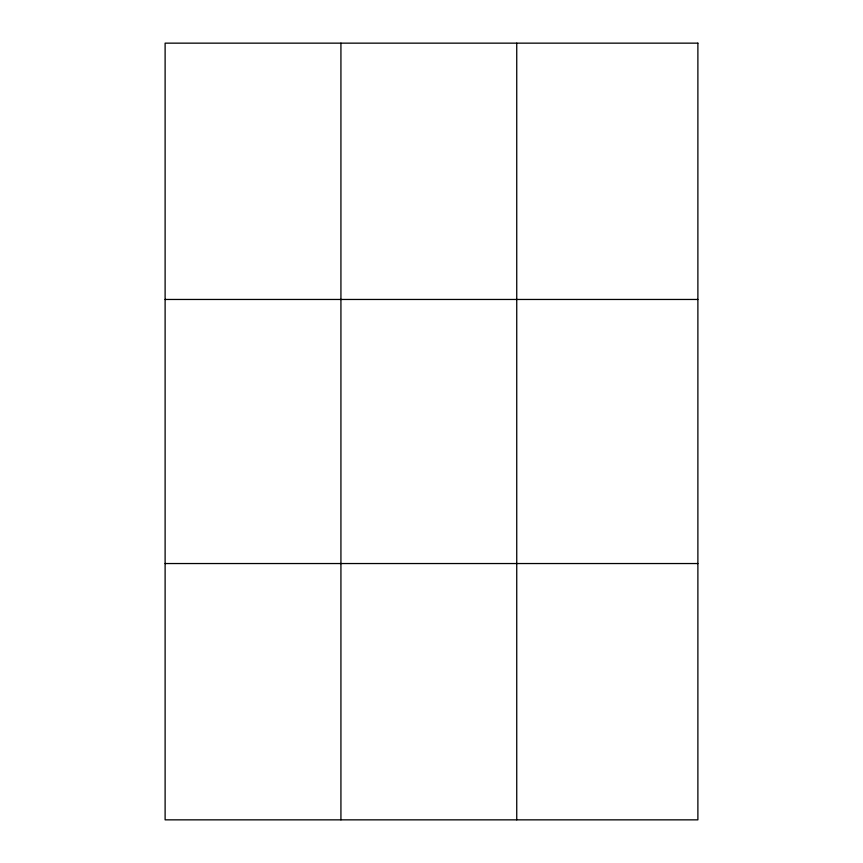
<?xml version="1.0" encoding="UTF-8"?>
<svg xmlns="http://www.w3.org/2000/svg" width="863" height="863" viewBox="0 0 863 863"><rect width="100%" height="100%" fill="white"/><g stroke="black" fill="none" stroke-linecap="round" stroke-linejoin="round"><path stroke-width="1.29" d="M340.928 43.15L340.928 819.85M516.743 43.15L516.743 819.85M165.113 299.461L697.887 299.461M165.113 563.539L697.887 563.539M697.887 43.15L697.887 819.85L165.113 819.85L165.113 43.15L697.887 43.15"/></g></svg>
